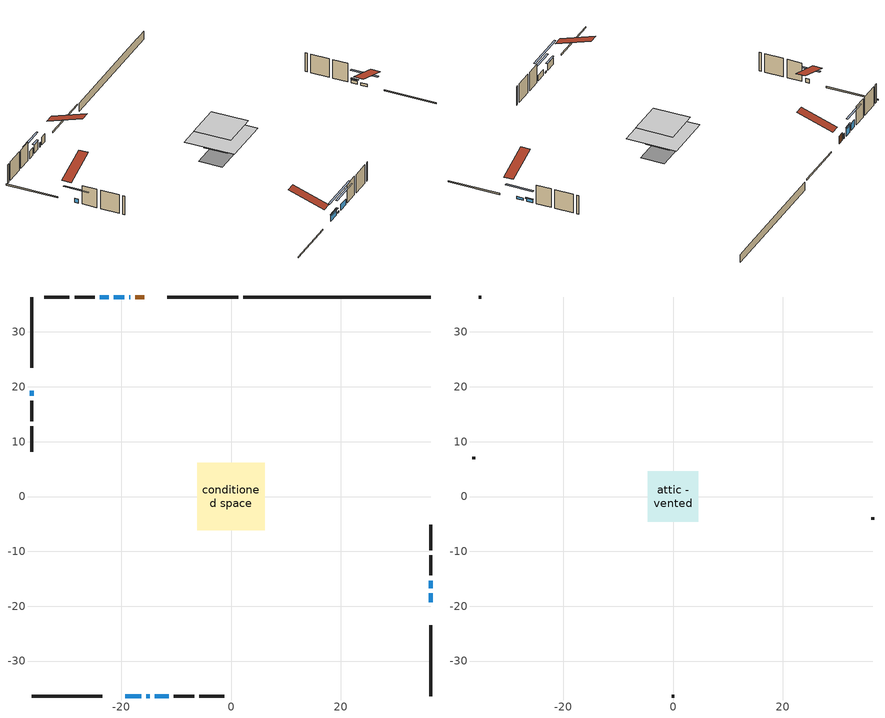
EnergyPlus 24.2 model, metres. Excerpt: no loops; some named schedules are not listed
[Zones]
conditioned space
 floor outside (Floor1 construction): -2.92,-2.92 -2.92,2.92 2.92,2.92 2.92,-2.92 z0.91
 floor adiabatic (AdiabaticFloorConstruction): -6.18,-6.18 -6.18,6.18 6.18,6.18 6.18,-6.18 z3.35
 floor foundation (Slab1 construction): -5.59,-2.95 -5.59,2.95 5.59,2.95 5.59,-2.95 z-1.22
 wall outside (RimJoist1 construction): 1.3,36.36 -11.6,36.36 / -36.36,-36.36 -23.47,-36.36 / -36.36,36.36 -36.36,23.47 / 36.36,-36.36 36.36,-23.47 z0.91:1.21
 wall outside (AdiabaticWallConstruction 1): -15.82,36.36 -17.44,36.36 z0.91:2.94
 wall outside (AdiabaticWallConstruction): -18.36,36.36 -18.57,36.36 z0.91:2.13; -19.5,36.36 -21.33,36.36 z0.91:3.05; -19.24,-36.36 -16.36,-36.36 z0.91:2.59; -15.43,-36.36 -14.84,-36.36 z0.91:1.25; 36.36,-19.24 36.36,-17.68 z0.91:1.52; -22.26,36.36 -23.9,36.36 z0.91:2.82; -13.91,-36.36 -11.33,-36.36 z0.91:2.41; -36.36,19.24 -36.36,18.34 z0.91:1.97; 36.36,-16.75 36.36,-15.32 z0.91:1.74
 wall outside (Wall1 construction): -24.83,36.36 -28.52,36.36 / -10.4,-36.36 -6.71,-36.36 / -36.36,17.41 -36.36,13.71 / 36.36,-14.39 36.36,-10.7 z0.91:5.79
 wall outside (Wall2 construction): -29.45,36.36 -34.04,36.36 / -5.78,-36.36 -1.19,-36.36 / -36.36,12.78 -36.36,8.2 / 36.36,-9.77 36.36,-5.18 z0.91:5.79
 wall foundation (FoundationWall1 construction): 2.22,36.36,-1.22 2.22,36.36,0.91 32.95,36.36,0.91 32.95,36.36,0.85 36.36,36.36,0.85 36.36,36.36,-1.22
 window (WindowConstruction 7): -18.37,36.36 -18.57,36.36 z0.91:2.13
 window (WindowConstruction 5): -19.5,36.36 -21.33,36.36 z0.91:3.05
 window (WindowConstruction 6): -19.24,-36.36 -16.36,-36.36 z0.91:2.59
 window (WindowConstruction 8): -15.43,-36.36 -14.84,-36.36 z0.91:1.25
 window (WindowConstruction): 36.36,-19.24 36.36,-17.68 z0.91:1.52
 window (WindowConstruction 1): -22.26,36.36 -23.9,36.36 z0.91:2.82
 window (WindowConstruction 2): -13.91,-36.36 -11.33,-36.36 z0.91:2.41
 window (WindowConstruction 3): -36.36,19.24 -36.36,18.34 z0.91:1.96
 window (WindowConstruction 4): 36.36,-16.75 36.36,-15.32 z0.91:1.74
 door (Door): -15.83,36.36 -17.44,36.36 z0.91:2.94
 ceiling adiabatic (AdiabaticFloorConstruction): 6.18,-6.18 6.18,6.18 -6.18,6.18 -6.18,-6.18 z3.35
attic - vented
 floor to conditioned space (Floor2 construction Reversed): -4.61,-4.61 -4.61,4.61 4.61,4.61 4.61,-4.61 z5.79
 wall outside (Wall3 construction): -34.97,36.36 -35.43,36.36 / -0.26,-36.36 0.2,-36.36 / -36.36,7.27 -36.36,6.8 / 36.36,-4.25 36.36,-3.79 z0.91:5.79
 roof outside (Roof1 construction): -14.9,36.36,5.79 -14.9,27.38,8.78 -12.53,27.38,8.78 -12.53,36.36,5.79; -20.17,-36.36,5.79 -20.17,-27.38,8.78 -22.54,-27.38,8.78 -22.54,-36.36,5.79; -36.36,20.17,5.79 -27.38,20.17,8.78 -27.38,22.54,8.78 -36.36,22.54,5.79; 36.36,-20.17,5.79 27.38,-20.17,8.78 27.38,-22.54,8.78 36.36,-22.54,5.79
shading: -21.53,36.36 -19.3,36.36 -19.3,36.77 -21.53,36.77 z3.25; -16.16,-36.36 -19.44,-36.36 -19.44,-36.77 -16.16,-36.77 z2.79; -9.76,-36.36 -20.51,-36.36 -20.51,-36.77 -9.76,-36.77 z6.33; 36.36,-15.04 36.36,-21.88 36.77,-21.88 36.77,-15.04 z4.16; -26.54,36.36 -19.62,36.36 -19.62,36.77 -26.54,36.77 z5.46; -8.69,-36.36 -16.55,-36.36 -16.55,-36.77 -8.69,-36.77 z5.05; -36.36,15.7 -36.36,21.88 -36.77,21.88 -36.77,15.7 z4.6; 36.36,-15.12 36.36,-16.95 36.77,-16.95 36.77,-15.12 z1.94
[Building]
Building 1: Terrain=Suburbs
[Site:Location]
Toronto City Centre_ON: Latitude {deg}=43.63; Longitude {deg}=-79.39; Time Zone {hr}=-5; Elevation {m}=77; Keep Site Location Information=Yes
[Site:GroundTemperature:Shallow]
5.01852, 3.26908, 3.12898, 3.95918, 7.29196, 10.6092, 13.4851, 15.3069, 15.4617, 13.9799, 11.1774, 7.9619
[Site:WaterMainsTemperature]
Calculation Method=Schedule; Temperature Schedule=mains temperature schedule
[Material] Roughness=Rough; Thermal Absorptance=0.9
Name | Thickness {m} | Conductivity {W/m-K} | Density {kg/m3} | Specific Heat {J/kg-K} | Solar Absorptance | Visible Absorptance
asphalt or fiberglass shingles | 0.00635 | 0.162714 | 1121.4 | 1465.45 | 0.4 | 0.4
ceiling loosefill ins | 0.254 | 0.0480833 | 16.02 | 1046.75 | 0.7 | 0.7
ceiling stud and cavity | 0.1397 | 0.14584 | 65.682 | 1177.47 | 0.7 | 0.7
concrete 4.0 in. | 0.1016 | 1.803125 | 2242.8 | 837.4 | 0.7 | 0.7
concrete 8.0 in. | 0.2032 | 1.803125 | 2242.8 | 837.4 | 0.7 | 0.7
door material | 0.04445 | 0.053851 | 512.64 | 1214.23 | 0.7 | 0.7
exterior vertical ins | 0.0369022 | 0.029427 | 32.04 | 1214.23 | 0.7 | 0.7
floor covering | 0.0127 | 0.0433444 | 54.468 | 1339.84 | 0.6 | 0.6
floor rigid ins; rim joist rigid ins | 0.051816 | 0.029427 | 32.04 | 1214.23 | 0.7 | 0.7
floor rigid ins 1; wall rigid ins | 0.512978 | 0.029427 | 32.04 | 1214.23 | 0.7 | 0.7
floor stud and cavity | 0.1397 | 0.0816904 | 92.3553 | 1139.71 | 0.7 | 0.7
floor stud and cavity 1 | 0.1397 | 1.75129 | 37.0049 | 1207.88 | 0.7 | 0.7
furniture material conditioned space 1 | 0.1524 | 0.115458 | 640.8 | 1214.23 | 0.6 | 0.6
gypsum board | 0.0127 | 0.160291 | 801 | 837.4 | 0.6 | 0.6
gypsum board 1 | 0.0127 | 0.160291 | 801 | 837.4 | 0.7 | 0.7
osb sheathing 0.5 in. | 0.0127 | 0.115458 | 512.64 | 1214.23 | 0.7 | 0.7
osb sheathing 0.75 in. | 0.01905 | 0.115458 | 512.64 | 1214.23 | 0.7 | 0.7
osb sheathing 2.0 in. | 0.0508 | 0.115458 | 512.64 | 1214.23 | 0.7 | 0.7
rim joist stud and cavity | 0.0508 | 0.308293 | 125.044 | 1163.47 | 0.6 | 0.6
wall stud and cavity | 0.1397 | 0.0840449 | 139.0536 | 1170.24 | 0.7 | 0.7
wall stud and cavity 1 | 0.1397 | 0.0838672 | 139.0536 | 1170.24 | 0.7 | 0.7
wall stud and cavity 2 | 0.0889 | 6.9971 | 50.32683 | 1063.81 | 0.6 | 0.6
wall stud and cavity 3 | 0.0889 | 0.380278 | 52.3479 | 1209.89 | 0.7 | 0.7
wall stud and cavity 4 | 0.0889 | 0.391764 | 83.0341 | 1211.67 | 0.7 | 0.7
wood siding | 0.0254 | 0.102417 | 544.68 | 1172.36 | 0.4 | 0.4
wood siding 1 | 0.00254 | 0.102417 | 544.68 | 1172.36 | 0.4 | 0.4
wood siding 2; wood siding 3; wood siding 4 | 0.0254 | 0.102417 | 544.68 | 1172.36 | 0.7 | 0.7
[WindowMaterial:SimpleGlazingSystem]
Name | U-Factor {W/m2-K} | Solar Heat Gain Coefficient
WindowMaterial | 3.01161 | 0.56
WindowMaterial 1 | 2.88953 | 0.69
WindowMaterial 2 | 2.90827 | 0.68
WindowMaterial 3 | 2.94348 | 0.64
WindowMaterial 4 | 2.97073 | 0.61
WindowMaterial 5 | 2.881585 | 0.7
WindowMaterial 6 | 2.89919 | 0.69
WindowMaterial 7 | 6.93965 | 0.69
WindowMaterial 8 | 3.07123 | 0.43
[Construction]
AdiabaticFloorConstruction: floor stud and cavity 1, floor rigid ins 1, osb sheathing 0.75 in., floor covering
AdiabaticWallConstruction: wood siding 3, wall rigid ins, wall stud and cavity 3, gypsum board
AdiabaticWallConstruction 1: wood siding 4, wall rigid ins, wall stud and cavity 3, gypsum board
Door: door material
Floor1 construction: floor stud and cavity, floor rigid ins, osb sheathing 0.75 in., floor covering
Floor2 construction Reversed: gypsum board, ceiling stud and cavity, ceiling loosefill ins
FoundationWall1 construction: concrete 8.0 in., gypsum board 1
furniture construction conditioned space 1: furniture material conditioned space 1
PartitionWallConstruction: gypsum board, wall stud and cavity 4, gypsum board
RimJoist1 construction: wood siding 2, rim joist rigid ins, osb sheathing 2.0 in., rim joist stud and cavity
Roof1 construction: asphalt or fiberglass shingles
Slab1 construction: concrete 4.0 in.
Wall1 construction: wood siding, osb sheathing 0.5 in., wall stud and cavity, gypsum board
Wall2 construction: wood siding, osb sheathing 0.5 in., wall stud and cavity 1, gypsum board
Wall3 construction: wood siding 1, wall stud and cavity 2
WindowConstruction: WindowMaterial
WindowConstruction 1: WindowMaterial 1
WindowConstruction 2: WindowMaterial 2
WindowConstruction 3: WindowMaterial 3
WindowConstruction 4: WindowMaterial 4
WindowConstruction 5: WindowMaterial 5
WindowConstruction 6: WindowMaterial 6
WindowConstruction 7: WindowMaterial 7
WindowConstruction 8: WindowMaterial 8
[Zone] Multiplier=1; Part of Total Floor Area=Yes
Name | Volume {m3}
attic - vented | 41.3463
conditioned space | 546.3
[Space]
Name | Zone | Volume {m3}
attic - vented 1 | attic - vented | 41.3463
conditioned space 1 | conditioned space | 546.3
[ZoneInfiltration:EffectiveLeakageArea]
infil attic - vented 1: Zone or Space=attic - vented 1; Schedule=Always On Discrete; Effective Air Leakage Area {cm2}=3581.47; Stack Coefficient=0.000547345; Wind Coefficient=1.58071e-05
[ZoneMixing]
whole house fan mix: Zone or Space=attic - vented; Schedule=Always On Continuous; Design Flow Rate Calculation Method=Flow/Zone; Design Flow Rate {m3/s}=0; Source Zone or Space=conditioned space
[SurfaceProperty:ExposedFoundationPerimeter]
Slab1: Exposed Perimeter Calculation Method=TotalExposedPerimeter; Total Exposed Perimeter {m}=34.137
[InternalMass] Zone or ZoneList=conditioned space; Space or SpaceList=conditioned space 1
Name | Construction | Surface Area {m2}
furniture mass conditioned space 1 | furniture construction conditioned space 1 | 101.224
partition wall mass | PartitionWallConstruction | 253.06
[Lights]
interior lighting: Zone or ZoneList or Space or SpaceList=conditioned space 1; Schedule=interior lighting schedule; Design Level Calculation Method=LightingLevel; Lighting Level {W}=343.2; Return Air Fraction=0; Fraction Radiant=0.6; Fraction Visible=0.2; Fraction Replaceable=1
[People]
occupants: Zone or ZoneList or Space or SpaceList=conditioned space 1; Number of People Schedule=occupants schedule; Number of People Calculation Method=People; Number of People=3; Fraction Radiant=0.314171; Sensible Heat Fraction=0.56303; Activity Level Schedule=occupants activity schedule; Carbon Dioxide Generation Rate {m3/s-W}=0; Enable ASHRAE 55 Comfort Warnings=No; Mean Radiant Temperature Calculation Type=EnclosureAveraged
[ElectricEquipment] Zone or ZoneList or Space or SpaceList=conditioned space 1; Design Level Calculation Method=EquipmentLevel
Name | Schedule | Design Level {W} | Fraction Latent | Fraction Radiant | Fraction Lost
clothes dryer | clothes dryer schedule | 140.772 | 0.015 | 0.081 | 0.85
clothes washer | clothes washer schedule | 32.1985 | 0.03 | 0.162 | 0.7
cooking range | cooking range schedule | 215.147 | 0.08 | 0.432 | 0.2
dishwasher | dishwasher schedule | 66.8632 | 0.3 | 0.18 | 0.4
fridge | fridge schedule | 72.9452 | 0 | 0.6 | 0
mech vent house fan | mech vent house fan schedule | 0.95 | 0 | 0 | 1
mech vent house fan cfis | mech vent house fan cfis schedule | 0 | 0 | 0 | 0
misc plug loads | misc plug loads schedule | 494.7 | 0.045 | 0.513 | 0.1
whole house fan | Always On Discrete | 0 | 0 | 0 | 1
[OtherEquipment] Zone or ZoneList or Space or SpaceList=conditioned space 1; Design Level Calculation Method=EquipmentLevel
Name | Fuel Type | Schedule | Design Level {W} | Fraction Latent | Fraction Radiant | Fraction Lost
clothes dryer 1 | Electricity | clothes dryer schedule | 0 | 0.015 | 0.081 | 0.85
cooking range 1 | Electricity | cooking range schedule | 0 | 0.08 | 0.432 | 0.2
general water use latent | None | general water use schedule | 62.594 | 1 | 0 | 0
general water use sensible | None | general water use schedule | -61.6891 | 0 | 0.6 | 0
mech vent house fan latent load | None | Always On Discrete | 0 | 1 | 0 | 0
mech vent house fan sensible load | None | Always On Discrete | 0 | 0 | 0 | 0
water heater energy adjustment1 | NaturalGas | Always On Discrete | 0.01 | 0 | 0 | 1
[ZoneInfiltration:DesignFlowRate] Zone or ZoneList or Space or SpaceList=conditioned space 1; Schedule=Always On Discrete; Design Flow Rate Calculation Method=Flow/Zone; Design Flow Rate {m3/s}=0
infil flow; natural vent flow; whole house fan flow
[AvailabilityManager:Scheduled]
central ac and furnace airloop Availability Manager: Schedule=Always On Discrete
[Foundation:Kiva]
Foundation Kiva 1: Initial Indoor Air Temperature {C}=18; Wall Height Above Grade {m}=0.910011; Wall Depth Below Slab {m}=0.2032; Custom Block Material Name 1=exterior vertical ins; Custom Block Depth 1 {m}=2.13; Custom Block X Position 1 {m}=0.2159; Custom Block Z Position 1 {m}=0
[Foundation:Kiva:Settings]
Soil Conductivity {W/m-K}=0.849921; Soil Density {kg/m3}=1842.3; Soil Specific Heat {J/kg-K}=418.7; Ground Solar Absorptivity=0.9; Ground Thermal Absorptivity=0.9; Ground Surface Roughness {m}=0.03; Far-Field Width {m}=40; Deep-Ground Boundary Condition=ZeroFlux; Deep-Ground Depth {m}=40; Minimum Cell Dimension {m}=0.2; Maximum Cell Growth Coefficient=3; Simulation Timestep=Timestep
[Exterior:Lights]
exterior lighting: Schedule=exterior lighting schedule; Design Level {W}=75.6
[EnergyManagementSystem:GlobalVariable]
central_ac_and_furnace_airloop_Fan_RTF
infil_program_Qfan
infil_program_Qinf
natural_vent_program_Qnv
natural_vent_program_Qwhf
[EnergyManagementSystem:Sensor]
Name | Output:Variable or Output:Meter Index Key | Output:Variable or Output:Meter
airflow_gain | infil flow | Infiltration Sensible Heat Gain Energy
airflow_gain_1 | natural vent flow | Infiltration Sensible Heat Gain Energy
airflow_gain_2 | whole house fan flow | Infiltration Sensible Heat Gain Energy
airflow_loss | infil flow | Infiltration Sensible Heat Loss Energy
airflow_loss_1 | natural vent flow | Infiltration Sensible Heat Loss Energy
airflow_loss_2 | whole house fan flow | Infiltration Sensible Heat Loss Energy
clg_load_cond |  | Cooling:EnergyTransfer:Zone:CONDITIONED SPACE
clg_sp_s; clg_sp_s_1 | cooling setpoint | Schedule Value
clothes_dryer_exhaust_0_sch_s | clothes dryer exhaust 0 schedule | Schedule Value
cool_season | cooling season schedule | Schedule Value
htg_load_cond |  | Heating:EnergyTransfer:Zone:CONDITIONED SPACE
htg_sp_s; htg_sp_s_1 | heating setpoint | Schedule Value
ig_ee_conv | clothes dryer | Electric Equipment Convective Heating Energy
ig_ee_conv_2 | cooking range | Electric Equipment Convective Heating Energy
ig_ee_conv_4 | fridge | Electric Equipment Convective Heating Energy
ig_ee_conv_5 | misc plug loads | Electric Equipment Convective Heating Energy
ig_ee_conv_6 | whole house fan | Electric Equipment Convective Heating Energy
ig_ee_rad | clothes dryer | Electric Equipment Radiant Heating Energy
ig_ee_rad_2 | cooking range | Electric Equipment Radiant Heating Energy
ig_ee_rad_4 | fridge | Electric Equipment Radiant Heating Energy
ig_ee_rad_5 | misc plug loads | Electric Equipment Radiant Heating Energy
ig_ee_rad_6 | whole house fan | Electric Equipment Radiant Heating Energy
ig_lgt_conv | interior lighting | Lights Convective Heating Energy
ig_lgt_rad | interior lighting | Lights Radiant Heating Energy
ig_lgt_vis | interior lighting | Lights Visible Radiation Heating Energy
ig_oe_conv | clothes dryer 1 | Other Equipment Convective Heating Energy
ig_oe_conv_1 | cooking range 1 | Other Equipment Convective Heating Energy
ig_oe_conv_2 | general water use latent | Other Equipment Convective Heating Energy
ig_oe_conv_3 | general water use sensible | Other Equipment Convective Heating Energy
ig_oe_conv_4 | water heater energy adjustment1 | Other Equipment Convective Heating Energy
ig_oe_rad | clothes dryer 1 | Other Equipment Radiant Heating Energy
ig_oe_rad_1 | cooking range 1 | Other Equipment Radiant Heating Energy
ig_oe_rad_2 | general water use latent | Other Equipment Radiant Heating Energy
ig_oe_rad_3 | general water use sensible | Other Equipment Radiant Heating Energy
ig_oe_rad_4 | water heater energy adjustment1 | Other Equipment Radiant Heating Energy
ig_ppl_conv | occupants | People Convective Heating Energy
ig_ppl_rad | occupants | People Radiant Heating Energy
im_conv | furniture mass conditioned space 1 | Surface Inside Face Convection Heat Gain Energy
im_conv_1 | partition wall mass | Surface Inside Face Convection Heat Gain Energy
im_ig | furniture mass conditioned space 1 | Surface Inside Face Internal Gains Radiation Heat Gain Energy
im_ig_1 | partition wall mass | Surface Inside Face Internal Gains Radiation Heat Gain Energy
im_lgt | furniture mass conditioned space 1 | Surface Inside Face Lights Radiation Heat Gain Energy
im_lgt_1 | partition wall mass | Surface Inside Face Lights Radiation Heat Gain Energy
im_sol | furniture mass conditioned space 1 | Surface Inside Face Solar Radiation Heat Gain Energy
im_sol_1 | partition wall mass | Surface Inside Face Solar Radiation Heat Gain Energy
im_surf | furniture mass conditioned space 1 | Surface Inside Face Net Surface Thermal Radiation Heat Gain Energy
im_surf_1 | partition wall mass | Surface Inside Face Net Surface Thermal Radiation Heat Gain Energy
mv_conv | mech vent house fan | Electric Equipment Convective Heating Energy
mv_conv_1 | mech vent house fan cfis | Electric Equipment Convective Heating Energy
mv_conv_2 | mech vent house fan latent load | Other Equipment Convective Heating Energy
mv_conv_3 | mech vent house fan sensible load | Other Equipment Convective Heating Energy
mv_rad | mech vent house fan | Electric Equipment Radiant Heating Energy
mv_rad_1 | mech vent house fan cfis | Electric Equipment Radiant Heating Energy
mv_rad_2 | mech vent house fan latent load | Other Equipment Radiant Heating Energy
mv_rad_3 | mech vent house fan sensible load | Other Equipment Radiant Heating Energy
natural_vent_s | natural vent schedule | Schedule Value
out_pb_s |  | Site Outdoor Air Barometric Pressure
out_wt_s |  | Site Outdoor Air Humidity Ratio
site_vw_s |  | Site Wind Speed
ss_back_out | Window1 | Surface Window Shortwave from Zone Back Out Window Heat Transfer Rate
ss_back_out_1 | Window11 | Surface Window Shortwave from Zone Back Out Window Heat Transfer Rate
ss_back_out_2 | Window12 | Surface Window Shortwave from Zone Back Out Window Heat Transfer Rate
ss_back_out_3 | Window14 | Surface Window Shortwave from Zone Back Out Window Heat Transfer Rate
ss_back_out_4 | Window2 | Surface Window Shortwave from Zone Back Out Window Heat Transfer Rate
ss_back_out_5 | Window5 | Surface Window Shortwave from Zone Back Out Window Heat Transfer Rate
ss_back_out_6 | Window6 | Surface Window Shortwave from Zone Back Out Window Heat Transfer Rate
ss_back_out_7 | Window8 | Surface Window Shortwave from Zone Back Out Window Heat Transfer Rate
ss_back_out_8 | Window9 | Surface Window Shortwave from Zone Back Out Window Heat Transfer Rate
ss_conv | Door1 | Surface Inside Face Convection Heat Gain Energy
ss_conv_1 | Window1 | Surface Inside Face Convection Heat Gain Energy
ss_conv_2 | Window11 | Surface Inside Face Convection Heat Gain Energy
ss_conv_3 | Window12 | Surface Inside Face Convection Heat Gain Energy
ss_conv_4 | Window14 | Surface Inside Face Convection Heat Gain Energy
ss_conv_5 | Window2 | Surface Inside Face Convection Heat Gain Energy
ss_conv_6 | Window5 | Surface Inside Face Convection Heat Gain Energy
ss_conv_7 | Window6 | Surface Inside Face Convection Heat Gain Energy
ss_conv_8 | Window8 | Surface Inside Face Convection Heat Gain Energy
ss_conv_9 | Window9 | Surface Inside Face Convection Heat Gain Energy
ss_ig | Door1 | Surface Inside Face Internal Gains Radiation Heat Gain Energy
ss_ig_1 | Window1 | Surface Inside Face Internal Gains Radiation Heat Gain Energy
ss_ig_2 | Window11 | Surface Inside Face Internal Gains Radiation Heat Gain Energy
ss_ig_3 | Window12 | Surface Inside Face Internal Gains Radiation Heat Gain Energy
ss_ig_4 | Window14 | Surface Inside Face Internal Gains Radiation Heat Gain Energy
ss_ig_5 | Window2 | Surface Inside Face Internal Gains Radiation Heat Gain Energy
ss_ig_6 | Window5 | Surface Inside Face Internal Gains Radiation Heat Gain Energy
ss_ig_7 | Window6 | Surface Inside Face Internal Gains Radiation Heat Gain Energy
ss_ig_8 | Window8 | Surface Inside Face Internal Gains Radiation Heat Gain Energy
ss_ig_9 | Window9 | Surface Inside Face Internal Gains Radiation Heat Gain Energy
ss_lgt | Door1 | Surface Inside Face Lights Radiation Heat Gain Energy
ss_sol | Door1 | Surface Inside Face Solar Radiation Heat Gain Energy
ss_surf | Door1 | Surface Inside Face Net Surface Thermal Radiation Heat Gain Energy
ss_surf_1 | Window1 | Surface Inside Face Net Surface Thermal Radiation Heat Gain Energy
ss_surf_2 | Window11 | Surface Inside Face Net Surface Thermal Radiation Heat Gain Energy
ss_surf_3 | Window12 | Surface Inside Face Net Surface Thermal Radiation Heat Gain Energy
ss_surf_4 | Window14 | Surface Inside Face Net Surface Thermal Radiation Heat Gain Energy
ss_surf_5 | Window2 | Surface Inside Face Net Surface Thermal Radiation Heat Gain Energy
ss_surf_6 | Window5 | Surface Inside Face Net Surface Thermal Radiation Heat Gain Energy
ss_surf_7 | Window6 | Surface Inside Face Net Surface Thermal Radiation Heat Gain Energy
ss_surf_8 | Window8 | Surface Inside Face Net Surface Thermal Radiation Heat Gain Energy
ss_surf_9 | Window9 | Surface Inside Face Net Surface Thermal Radiation Heat Gain Energy
ss_trans_in | Window1 | Surface Window Transmitted Solar Radiation Rate
ss_trans_in_1 | Window11 | Surface Window Transmitted Solar Radiation Rate
ss_trans_in_2 | Window12 | Surface Window Transmitted Solar Radiation Rate
ss_trans_in_3 | Window14 | Surface Window Transmitted Solar Radiation Rate
ss_trans_in_4 | Window2 | Surface Window Transmitted Solar Radiation Rate
ss_trans_in_5 | Window5 | Surface Window Transmitted Solar Radiation Rate
ss_trans_in_6 | Window6 | Surface Window Transmitted Solar Radiation Rate
ss_trans_in_7 | Window8 | Surface Window Transmitted Solar Radiation Rate
ss_trans_in_8 | Window9 | Surface Window Transmitted Solar Radiation Rate
ss_trans_out | Window1 | Surface Inside Face Initial Transmitted Diffuse Transmitted Out Window Solar Radiation Rate
ss_trans_out_1 | Window11 | Surface Inside Face Initial Transmitted Diffuse Transmitted Out Window Solar Radiation Rate
ss_trans_out_2 | Window12 | Surface Inside Face Initial Transmitted Diffuse Transmitted Out Window Solar Radiation Rate
ss_trans_out_3 | Window14 | Surface Inside Face Initial Transmitted Diffuse Transmitted Out Window Solar Radiation Rate
ss_trans_out_4 | Window2 | Surface Inside Face Initial Transmitted Diffuse Transmitted Out Window Solar Radiation Rate
ss_trans_out_5 | Window5 | Surface Inside Face Initial Transmitted Diffuse Transmitted Out Window Solar Radiation Rate
ss_trans_out_6 | Window6 | Surface Inside Face Initial Transmitted Diffuse Transmitted Out Window Solar Radiation Rate
ss_trans_out_7 | Window8 | Surface Inside Face Initial Transmitted Diffuse Transmitted Out Window Solar Radiation Rate
ss_trans_out_8 | Window9 | Surface Inside Face Initial Transmitted Diffuse Transmitted Out Window Solar Radiation Rate
s_conv | Floor1 | Surface Inside Face Convection Heat Gain Energy
s_conv_1 | Floor2 | Surface Inside Face Convection Heat Gain Energy
s_conv_10 | Wall1:0 | Surface Inside Face Convection Heat Gain Energy
s_conv_11 | Wall1:180 | Surface Inside Face Convection Heat Gain Energy
s_conv_12 | Wall1:270 | Surface Inside Face Convection Heat Gain Energy
s_conv_13 | Wall1:90 | Surface Inside Face Convection Heat Gain Energy
s_conv_14 | Wall2:0 | Surface Inside Face Convection Heat Gain Energy
s_conv_15 | Wall2:180 | Surface Inside Face Convection Heat Gain Energy
s_conv_16 | Wall2:270 | Surface Inside Face Convection Heat Gain Energy
s_conv_17 | Wall2:90 | Surface Inside Face Convection Heat Gain Energy
s_conv_2 | FoundationWall1 | Surface Inside Face Convection Heat Gain Energy
s_conv_3 | inferred conditioned ceiling | Surface Inside Face Convection Heat Gain Energy
s_conv_4 | inferred conditioned floor | Surface Inside Face Convection Heat Gain Energy
s_conv_5 | RimJoist1:0 | Surface Inside Face Convection Heat Gain Energy
s_conv_6 | RimJoist1:180 | Surface Inside Face Convection Heat Gain Energy
s_conv_7 | RimJoist1:270 | Surface Inside Face Convection Heat Gain Energy
s_conv_8 | RimJoist1:90 | Surface Inside Face Convection Heat Gain Energy
s_conv_9 | Slab1 | Surface Inside Face Convection Heat Gain Energy
s_ig | Floor1 | Surface Inside Face Internal Gains Radiation Heat Gain Energy
s_ig_1 | Floor2 | Surface Inside Face Internal Gains Radiation Heat Gain Energy
s_ig_10 | Wall1:0 | Surface Inside Face Internal Gains Radiation Heat Gain Energy
s_ig_11 | Wall1:180 | Surface Inside Face Internal Gains Radiation Heat Gain Energy
s_ig_12 | Wall1:270 | Surface Inside Face Internal Gains Radiation Heat Gain Energy
s_ig_13 | Wall1:90 | Surface Inside Face Internal Gains Radiation Heat Gain Energy
s_ig_14 | Wall2:0 | Surface Inside Face Internal Gains Radiation Heat Gain Energy
s_ig_15 | Wall2:180 | Surface Inside Face Internal Gains Radiation Heat Gain Energy
s_ig_16 | Wall2:270 | Surface Inside Face Internal Gains Radiation Heat Gain Energy
s_ig_17 | Wall2:90 | Surface Inside Face Internal Gains Radiation Heat Gain Energy
s_ig_2 | FoundationWall1 | Surface Inside Face Internal Gains Radiation Heat Gain Energy
s_ig_3 | inferred conditioned ceiling | Surface Inside Face Internal Gains Radiation Heat Gain Energy
s_ig_4 | inferred conditioned floor | Surface Inside Face Internal Gains Radiation Heat Gain Energy
s_ig_5 | RimJoist1:0 | Surface Inside Face Internal Gains Radiation Heat Gain Energy
s_ig_6 | RimJoist1:180 | Surface Inside Face Internal Gains Radiation Heat Gain Energy
s_ig_7 | RimJoist1:270 | Surface Inside Face Internal Gains Radiation Heat Gain Energy
